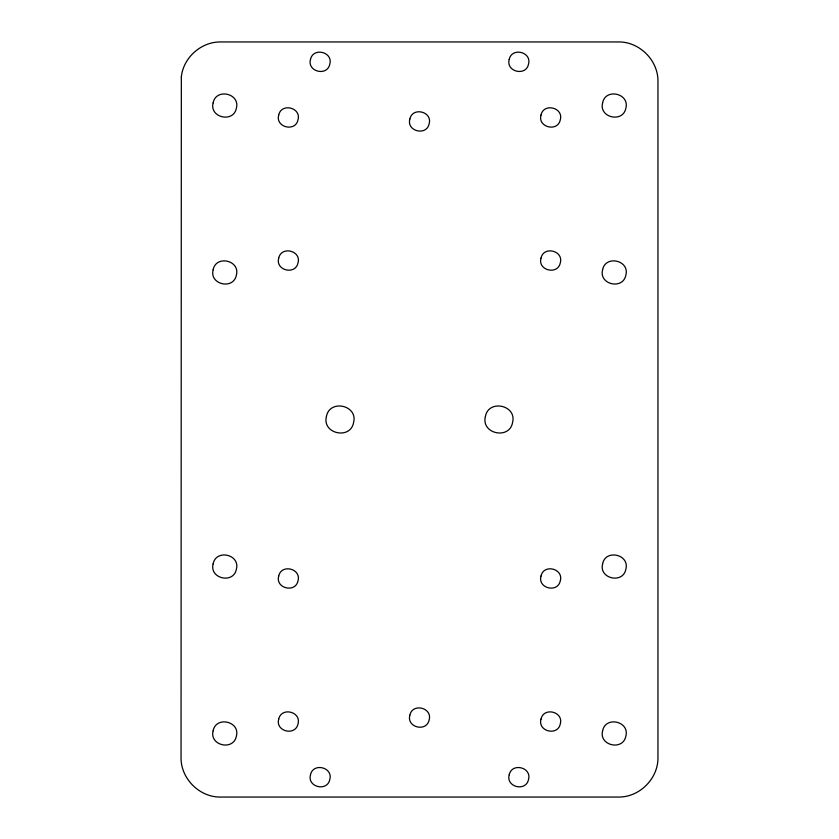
<?xml version="1.0" encoding="UTF-8"?>
<svg xmlns="http://www.w3.org/2000/svg" width="839" height="839" viewBox="0 0 839 839"><rect width="100%" height="100%" fill="white"/><g stroke="black" fill="none" stroke-linecap="round" stroke-linejoin="round"><path stroke-width="1.26" d="M181.339 76.905L181.046 757.313C180.584 778.55 199.546 797.511 220.793 797.05L618.207 797.05C639.454 797.511 658.416 778.55 657.954 757.313L657.954 81.687C658.416 60.45 639.454 41.489 618.207 41.95L220.793 41.95C201.287 41.614 183.363 57.492 181.339 76.905M326.413 416.605C321.966 433.962 350.629 440.056 353.618 422.395C358.064 405.038 329.402 398.945 326.413 416.605M485.382 416.605C480.936 433.962 509.598 440.056 512.587 422.395C517.034 405.038 488.371 398.945 485.382 416.605M213.137 102.882C209.121 117.691 233.578 123.281 236.388 108.189C240.405 93.381 215.948 87.801 213.137 102.882M213.137 269.801C209.121 284.61 233.578 290.189 236.388 275.108C240.405 260.3 215.948 254.71 213.137 269.801M213.137 563.892C209.121 578.7 233.578 584.29 236.388 569.199C240.405 554.39 215.948 548.811 213.137 563.892M213.137 730.811C209.121 745.619 233.578 751.199 236.388 736.118C240.405 721.309 215.948 715.719 213.137 730.811M602.612 102.882C598.595 117.691 623.052 123.281 625.863 108.189C629.879 93.381 605.422 87.801 602.612 102.882M602.612 269.801C598.595 284.61 623.052 290.189 625.863 275.108C629.879 260.3 605.422 254.71 602.612 269.801M602.612 563.892C598.595 578.7 623.052 584.29 625.863 569.199C629.879 554.39 605.422 548.811 602.612 563.892M602.612 730.811C598.595 745.619 623.052 751.199 625.863 736.118C629.879 721.309 605.422 715.719 602.612 730.811M278.705 115.079C275.161 127.36 295.433 132.363 298.002 119.841C301.547 107.56 281.275 102.557 278.705 115.079M278.705 258.15C275.161 270.431 295.433 275.433 298.002 262.911C301.547 250.63 281.275 245.638 278.705 258.15M310.493 59.443C306.959 71.724 327.22 76.716 329.79 64.194C333.335 51.924 313.062 46.921 310.493 59.443M278.705 576.089C275.161 588.37 295.433 593.362 298.002 580.85C301.547 568.569 281.275 563.567 278.705 576.089M278.705 719.159C275.161 731.44 295.433 736.443 298.002 723.921C301.547 711.64 281.275 706.637 278.705 719.159M310.493 774.806C306.959 787.076 327.22 792.079 329.79 779.557C333.335 767.276 313.062 762.284 310.493 774.806M409.852 119.054C406.307 131.335 426.579 136.327 429.149 123.815C432.693 111.535 412.421 106.532 409.852 119.054M409.852 715.185C406.307 727.465 426.579 732.468 429.149 719.946C432.693 707.665 412.421 702.673 409.852 715.185M509.21 59.443C505.665 71.724 525.938 76.716 528.507 64.194C532.041 51.924 511.78 46.921 509.21 59.443M540.998 115.079C537.453 127.36 557.725 132.363 560.295 119.841C563.839 107.56 543.567 102.557 540.998 115.079M540.998 258.15C537.453 270.431 557.725 275.433 560.295 262.911C563.839 250.63 543.567 245.638 540.998 258.15M509.21 774.806C505.665 787.076 525.938 792.079 528.507 779.557C532.041 767.276 511.78 762.284 509.21 774.806M540.998 576.089C537.453 588.37 557.725 593.362 560.295 580.85C563.839 568.569 543.567 563.567 540.998 576.089M540.998 719.159C537.453 731.44 557.725 736.443 560.295 723.921C563.839 711.64 543.567 706.637 540.998 719.159"/></g></svg>
